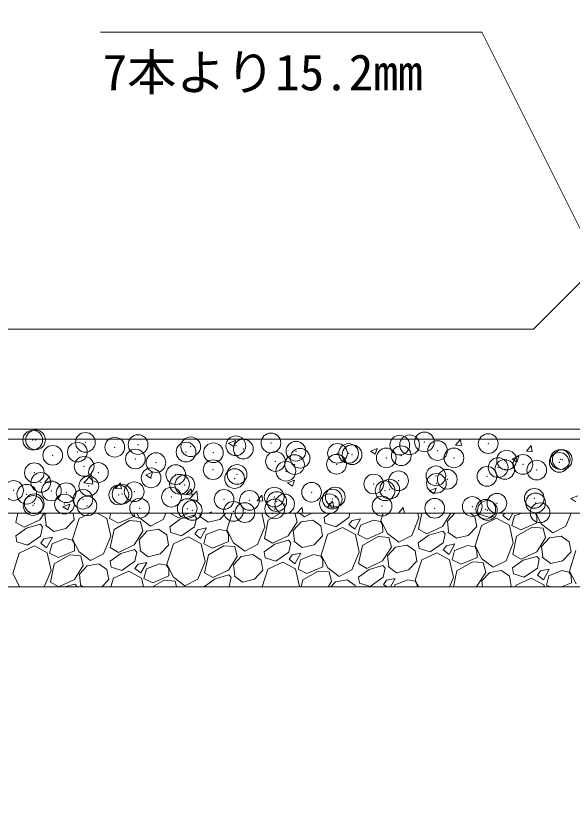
# Model space of a CAD drawing. Units: millimetres at full size; details may follow other scales. Extents: x 37600 to 71200, y 0 to 23760.
# Drawn here: x 60550 to 61679, y 6301 to 7893 of the extents above; entities that cross this region are included whole.
import ezdxf
from ezdxf.enums import TextEntityAlignment as Align

# ---------------------------------------------------------------- set-up
doc = ezdxf.new("R2010")
doc.units = ezdxf.units.MM
doc.header["$LTSCALE"] = 80.0044
doc.header["$PDMODE"] = 32
doc.header["$PDSIZE"] = 40
for name, color, linetype, lineweight in [('0_2', 4, 'Continuous', 13), ('寸法', 6, 'Continuous', 13), ('ﾊｯﾁﾝｸﾞ', 4, 'Continuous', 9)]:
    doc.layers.add(name, color=color, linetype=linetype, lineweight=lineweight)
doc.styles.add('ＭＳ ゴシック', font='')
doc.styles.get('ＭＳ ゴシック').set_extended_font_data('MS Gothic')

msp = doc.modelspace()

# ---------------------------------------------------------------- linework, layer by layer
at = {"layer": '0_2', "color": 3}
for points in [[(58397, 7054), (62003, 7054), (62003, 9510), (58397, 9510)], [(58800, 7257), (61600, 7257), (61800, 7457), (61800, 9107), (61600, 9307), (58800, 9307), (58600, 9107), (58600, 7457)]]:
    msp.add_lwpolyline(points, close=True, dxfattribs=at)
at = {"layer": '0_2', "color": 7}
for points in [[(62003, 7054), (59850, 7054), (59850, 7034), (62003, 7034)], [(58250, 7034), (58250, 6884), (58500, 6884), (58500, 6301), (60000, 6301), (60000, 6884), (62150, 6884), (62150, 7034), (59850, 7034), (59850, 6451), (58650, 6451), (58650, 7034)], [(60000, 6884), (62150, 6884), (62150, 6734), (60000, 6734)]]:
    msp.add_lwpolyline(points, close=True, dxfattribs=at)
at = {"layer": '寸法'}
msp.add_lwpolyline([(61790, 7270), (61754.22, 7341.55), (61495, 7860), (60721.67, 7860)], dxfattribs=at)
at = {"layer": 'ﾊｯﾁﾝｸﾞ'}
for p, q in [((60981.67, 7025.98), (60995.67, 7031.35)), ((60981.67, 7025.98), (60991.62, 7019.27)), ((60991.62, 7019.27), (60995.67, 7031.35)), ((61303.27, 7034), (61310.48, 7033.37)), ((61310.48, 7033.37), (61310.36, 7034)), ((61441.97, 7021.86), (61451.62, 7033.36)), ((61453.93, 7020.82), (61451.61, 7033.35)), ((61269.09, 7009.96), (61283.1, 7015.34)), ((61269.09, 7009.96), (61279.04, 7003.25)), ((61279.04, 7003.25), (61283.1, 7015.34)), ((61441.97, 7021.86), (61453.93, 7020.82)), ((61585.43, 7009.31), (61595.07, 7020.8)), ((61585.43, 7009.31), (61597.38, 7008.27)), ((61597.38, 7008.27), (61595.07, 7020.8)), ((61556.52, 6993.94), (61570.52, 6999.32)), ((61556.52, 6993.94), (61566.47, 6987.23)), ((61566.47, 6987.23), (61570.52, 6999.32)), ((60688.39, 6945.52), (60703.96, 6961.76)), ((60706.15, 6942.74), (60703.94, 6961.73)), ((60813.62, 6961.47), (60827.63, 6966.85)), ((60813.62, 6961.47), (60823.57, 6954.76)), ((60823.57, 6954.76), (60827.63, 6966.85)), ((60609.01, 6946.73), (60618.65, 6958.22)), ((60609.01, 6946.73), (60620.97, 6945.68)), ((60620.97, 6945.68), (60618.65, 6958.22)), ((60688.36, 6945.5), (60706.15, 6942.74)), ((60752.46, 6934.18), (60762.11, 6945.67)), ((60764.42, 6933.13), (60762.1, 6945.67)), ((61101.05, 6945.46), (61115.05, 6950.83)), ((61101.05, 6945.46), (61111, 6938.75)), ((61111, 6938.75), (61115.05, 6950.83)), ((60752.46, 6934.18), (60764.42, 6933.13)), ((60895.92, 6921.63), (60905.56, 6933.12)), ((60901.83, 6912.42), (60917.41, 6928.65)), ((60907.87, 6920.58), (60905.56, 6933.12)), ((60919.6, 6909.63), (60917.39, 6928.63)), ((61388.48, 6929.44), (61402.48, 6934.81)), ((61388.48, 6929.44), (61398.42, 6922.73)), ((61398.42, 6922.73), (61402.48, 6934.81)), ((60895.92, 6921.63), (60907.87, 6920.58)), ((60901.81, 6912.39), (60919.6, 6909.63)), ((61039.37, 6909.08), (61049.01, 6920.57)), ((61051.32, 6908.03), (61049.01, 6920.57)), ((61675.9, 6913.42), (61689.91, 6918.8)), ((61675.9, 6913.42), (61685.85, 6906.71)), ((60645.58, 6896.97), (60659.58, 6902.34)), ((60645.58, 6896.97), (60655.53, 6890.26)), ((60655.53, 6890.26), (60659.58, 6902.34)), ((61039.37, 6909.08), (61051.32, 6908.03)), ((61119.78, 6884), (61130.86, 6895.55)), ((61132.18, 6884), (61130.84, 6895.52)), ((61182.82, 6896.53), (61192.46, 6908.02)), ((61182.82, 6896.53), (61194.77, 6895.48)), ((61194.77, 6895.48), (61192.46, 6908.02)), ((60550.39, 6865.09), (60554.41, 6884)), ((60607.53, 6884), (60598.99, 6870.52)), ((60609.02, 6881.16), (60611.64, 6884)), ((60611.54, 6859.98), (60609.02, 6881.16)), ((60668.63, 6870.31), (60666.13, 6884)), ((60702.31, 6884), (60678.51, 6872.78)), ((60734.95, 6873.03), (60714.81, 6884)), ((60733.2, 6884), (60733.69, 6883.62)), ((60733.69, 6883.62), (60733.9, 6884)), ((60743.01, 6884), (60739.99, 6872.71)), ((60790.5, 6877.62), (60790.39, 6884)), ((60795.45, 6884), (60800.06, 6875.06)), ((60849.22, 6871.11), (60854.51, 6884)), ((60862.88, 6883.85), (60862.91, 6884)), ((60879.77, 6874.2), (60862.88, 6883.85)), ((60900.38, 6884), (60879.77, 6874.2)), ((60912.04, 6879.9), (60884.29, 6871.96)), ((60916.75, 6874.54), (60912.04, 6879.9)), ((60924.03, 6878.74), (60923.4, 6884)), ((60940.95, 6884), (60947.01, 6886.32)), ((60946.23, 6884), (60947.01, 6886.32)), ((60964, 6871.1), (60976.29, 6884)), ((60988.61, 6884), (60977.81, 6849.98)), ((61055.24, 6855.88), (61049.13, 6884)), ((61061.95, 6869.45), (61087.14, 6884)), ((61067.57, 6884), (61070.57, 6882.52)), ((61070.57, 6882.52), (61074.04, 6884)), ((61115.99, 6884), (61120.48, 6866.07)), ((61125.5, 6884), (61135.55, 6876.38)), ((61135.55, 6876.38), (61150.32, 6884)), ((61187.54, 6884), (61175.14, 6874.99)), ((61227.27, 6884), (61225.33, 6874.87)), ((61295.14, 6884), (61290.3, 6868.73)), ((61326.29, 6884), (61335.91, 6895.47)), ((61338.03, 6884), (61335.91, 6895.47)), ((61367.72, 6874.64), (61365.69, 6884)), ((61366.61, 6851.36), (61373.54, 6884)), ((61432.45, 6884), (61415.21, 6856.79)), ((61425.23, 6867.43), (61440.5, 6884)), ((61471.27, 6884), (61481.11, 6877.05)), ((61489.59, 6881.95), (61489.25, 6884)), ((61511.33, 6875.1), (61489.59, 6881.95)), ((61524.05, 6884), (61511.33, 6875.1)), ((61541.63, 6884), (61538.05, 6879.21)), ((61549.9, 6869.89), (61557.74, 6884)), ((61576.32, 6884), (61561.33, 6878.1)), ((61606.48, 6878.3), (61603.19, 6884)), ((61604.59, 6884), (61616.28, 6861.33)), ((61665.44, 6857.38), (61676.36, 6884)), ((60567.28, 6855.44), (60550.39, 6865.09)), ((60598.99, 6870.52), (60567.28, 6855.44)), ((60651.52, 6852.35), (60668.63, 6870.31)), ((60678.51, 6872.78), (60665.33, 6831.22)), ((60742.75, 6837.12), (60734.95, 6873.03)), ((60739.99, 6872.71), (60758.09, 6863.76)), ((60749.46, 6850.7), (60780.98, 6868.9)), ((60758.09, 6863.76), (60790.5, 6877.62)), ((60780.98, 6868.9), (60803.05, 6867.09)), ((60800.06, 6875.06), (60823.06, 6857.62)), ((60803.05, 6867.09), (60808, 6847.31)), ((60823.06, 6857.62), (60849.22, 6871.11)), ((60884.29, 6871.96), (60862.66, 6856.24)), ((60916.75, 6874.54), (60912.84, 6856.11)), ((60922.82, 6878.04), (60939.89, 6865.26)), ((60939.89, 6865.26), (60964, 6871.1)), ((61054.12, 6832.61), (61061.95, 6869.45)), ((61120.48, 6866.07), (61102.72, 6838.03)), ((61112.75, 6848.67), (61128.65, 6865.93)), ((61128.65, 6865.93), (61152.24, 6869.86)), ((61152.24, 6869.86), (61168.62, 6858.29)), ((61177.11, 6863.19), (61175.14, 6874.99)), ((61225.33, 6874.87), (61198.84, 6856.35)), ((61231.95, 6869), (61225.57, 6860.46)), ((61249.3, 6872.55), (61231.95, 6869)), ((61237.42, 6851.13), (61249.3, 6872.55)), ((61275.19, 6869.71), (61248.84, 6859.35)), ((61289.79, 6866.82), (61275.19, 6869.71)), ((61293.99, 6859.55), (61289.79, 6866.82)), ((61290.3, 6868.73), (61303.79, 6842.57)), ((61352.95, 6838.62), (61367.72, 6874.64)), ((61427.76, 6846.25), (61425.23, 6867.43)), ((61484.84, 6856.58), (61481.11, 6877.05)), ((61525.23, 6873.43), (61494.73, 6859.05)), ((61551.17, 6859.3), (61525.23, 6873.43)), ((61538.05, 6879.21), (61549.9, 6869.89)), ((61561.33, 6878.1), (61556.2, 6858.98)), ((61574.3, 6850.03), (61606.71, 6863.89)), ((61606.71, 6863.89), (61606.48, 6878.3)), ((60571.81, 6853.21), (60550.17, 6837.48)), ((60599.55, 6861.14), (60571.81, 6853.21)), ((60604.27, 6855.78), (60599.55, 6861.14)), ((60604.27, 6855.78), (60600.36, 6837.36)), ((60610.33, 6859.28), (60627.4, 6846.51)), ((60627.4, 6846.51), (60651.52, 6852.35)), ((60741.64, 6813.85), (60749.46, 6850.7)), ((60816.16, 6847.17), (60839.76, 6851.1)), ((60839.76, 6851.1), (60856.13, 6839.54)), ((60864.62, 6844.44), (60862.66, 6856.24)), ((60912.84, 6856.11), (60886.36, 6837.59)), ((60919.47, 6850.24), (60913.08, 6841.7)), ((60936.82, 6853.79), (60919.47, 6850.24)), ((60924.93, 6832.38), (60936.82, 6853.79)), ((60962.7, 6850.95), (60936.35, 6840.59)), ((60977.3, 6848.07), (60962.7, 6850.95)), ((60981.5, 6840.79), (60977.3, 6848.07)), ((60977.81, 6849.98), (60991.3, 6823.82)), ((61040.46, 6819.87), (61055.24, 6855.88)), ((61115.27, 6827.49), (61112.75, 6848.67)), ((61172.36, 6837.82), (61168.62, 6858.29)), ((61198.84, 6856.35), (61177.11, 6863.19)), ((61212.74, 6854.67), (61182.24, 6840.3)), ((61238.68, 6840.55), (61212.74, 6854.67)), ((61225.57, 6860.46), (61237.42, 6851.13)), ((61248.84, 6859.35), (61243.72, 6840.22)), ((61294.23, 6845.14), (61293.99, 6859.55)), ((61383.5, 6841.71), (61366.61, 6851.36)), ((61415.21, 6856.79), (61383.5, 6841.71)), ((61467.73, 6838.61), (61484.84, 6856.58)), ((61494.73, 6859.05), (61481.55, 6817.49)), ((61558.97, 6823.39), (61551.17, 6859.3)), ((61556.2, 6858.98), (61574.3, 6850.03)), ((61565.68, 6836.97), (61597.2, 6855.17)), ((61597.2, 6855.17), (61619.26, 6853.36)), ((61616.28, 6861.33), (61639.28, 6843.89)), ((61619.26, 6853.36), (61624.21, 6833.58)), ((61639.28, 6843.89), (61665.44, 6857.38)), ((60552.13, 6825.68), (60550.17, 6837.48)), ((60600.36, 6837.36), (60573.87, 6818.83)), ((60624.33, 6835.03), (60606.98, 6831.48)), ((60612.44, 6813.62), (60624.33, 6835.03)), ((60650.22, 6832.2), (60623.87, 6821.83)), ((60664.82, 6829.31), (60650.22, 6832.2)), ((60727.98, 6801.11), (60742.75, 6837.12)), ((60808, 6847.31), (60790.24, 6819.28)), ((60800.26, 6829.91), (60816.16, 6847.17)), ((60859.87, 6819.06), (60856.13, 6839.54)), ((60886.36, 6837.59), (60864.62, 6844.44)), ((60900.26, 6835.91), (60869.76, 6821.54)), ((60926.19, 6821.79), (60900.26, 6835.91)), ((60913.08, 6841.7), (60924.93, 6832.38)), ((60936.35, 6840.59), (60931.23, 6821.47)), ((60981.74, 6826.38), (60981.5, 6840.79)), ((61071.01, 6822.96), (61054.12, 6832.61)), ((61102.72, 6838.03), (61071.01, 6822.96)), ((61155.25, 6819.86), (61172.36, 6837.82)), ((61182.24, 6840.3), (61169.06, 6798.73)), ((61246.48, 6804.64), (61238.68, 6840.55)), ((61243.72, 6840.22), (61261.82, 6831.27)), ((61253.19, 6818.21), (61284.72, 6836.41)), ((61261.82, 6831.27), (61294.23, 6845.14)), ((61284.72, 6836.41), (61306.78, 6834.6)), ((61303.79, 6842.57), (61326.79, 6825.14)), ((61306.78, 6834.6), (61311.73, 6814.82)), ((61326.79, 6825.14), (61352.95, 6838.62)), ((61388.02, 6839.48), (61366.39, 6823.75)), ((61415.77, 6847.41), (61388.02, 6839.48)), ((61420.48, 6842.05), (61415.77, 6847.41)), ((61420.48, 6842.05), (61416.57, 6823.63)), ((61426.55, 6845.55), (61443.62, 6832.78)), ((61443.62, 6832.78), (61467.73, 6838.61)), ((61557.86, 6800.12), (61565.68, 6836.97)), ((61624.21, 6833.58), (61606.45, 6805.54)), ((61616.48, 6816.18), (61632.38, 6833.44)), ((61632.38, 6833.44), (61655.98, 6837.37)), ((61655.98, 6837.37), (61672.35, 6825.81)), ((60573.87, 6818.83), (60552.13, 6825.68)), ((60587.77, 6817.16), (60557.27, 6802.78)), ((60613.71, 6803.03), (60587.77, 6817.16)), ((60606.98, 6831.48), (60600.59, 6822.95)), ((60600.59, 6822.95), (60612.44, 6813.62)), ((60623.87, 6821.83), (60618.74, 6802.71)), ((60669.02, 6822.03), (60664.82, 6829.31)), ((60665.33, 6831.22), (60678.82, 6805.06)), ((60669.25, 6807.62), (60669.02, 6822.03)), ((60790.24, 6819.28), (60758.52, 6804.2)), ((60802.79, 6808.74), (60800.26, 6829.91)), ((60842.76, 6801.1), (60859.87, 6819.06)), ((60869.76, 6821.54), (60856.57, 6779.98)), ((60933.99, 6785.88), (60926.19, 6821.79)), ((60931.23, 6821.47), (60949.33, 6812.52)), ((60940.71, 6799.45), (60972.23, 6817.65)), ((60949.33, 6812.52), (60981.74, 6826.38)), ((60972.23, 6817.65), (60994.29, 6815.84)), ((60991.3, 6823.82), (61014.3, 6806.38)), ((61014.3, 6806.38), (61040.46, 6819.87)), ((61075.54, 6820.72), (61053.9, 6804.99)), ((61103.29, 6828.66), (61075.54, 6820.72)), ((61108, 6823.29), (61103.29, 6828.66)), ((61108, 6823.29), (61104.09, 6804.87)), ((61114.06, 6826.79), (61131.13, 6814.02)), ((61131.13, 6814.02), (61155.25, 6819.86)), ((61245.37, 6781.36), (61253.19, 6818.21)), ((61319.89, 6814.69), (61343.49, 6818.61)), ((61343.49, 6818.61), (61359.86, 6807.05)), ((61368.35, 6811.95), (61366.39, 6823.75)), ((61416.57, 6823.63), (61390.09, 6805.1)), ((61423.2, 6817.75), (61416.81, 6809.21)), ((61440.55, 6821.3), (61423.2, 6817.75)), ((61428.66, 6799.89), (61440.55, 6821.3)), ((61466.43, 6818.47), (61440.08, 6808.1)), ((61481.03, 6815.58), (61466.43, 6818.47)), ((61481.55, 6817.49), (61495.03, 6791.33)), ((61544.19, 6787.38), (61558.97, 6823.39)), ((61619, 6795.01), (61616.48, 6816.18)), ((61676.09, 6805.33), (61672.35, 6825.81)), ((60557.27, 6802.78), (60544.08, 6761.22)), ((60621.51, 6767.12), (60613.71, 6803.03)), ((60618.74, 6802.71), (60636.84, 6793.76)), ((60636.84, 6793.76), (60669.25, 6807.62)), ((60678.82, 6805.06), (60701.81, 6787.62)), ((60701.81, 6787.62), (60727.98, 6801.11)), ((60763.05, 6801.96), (60741.41, 6786.24)), ((60758.52, 6804.2), (60741.64, 6813.85)), ((60790.8, 6809.9), (60763.05, 6801.96)), ((60795.51, 6804.54), (60790.8, 6809.9)), ((60795.51, 6804.54), (60791.6, 6786.11)), ((60801.57, 6808.04), (60818.65, 6795.26)), ((60818.65, 6795.26), (60842.76, 6801.1)), ((60994.29, 6815.84), (60999.24, 6796.07)), ((61055.86, 6793.19), (61053.9, 6804.99)), ((61104.09, 6804.87), (61077.6, 6786.35)), ((61128.06, 6802.55), (61110.71, 6799)), ((61116.17, 6781.13), (61128.06, 6802.55)), ((61231.71, 6768.62), (61246.48, 6804.64)), ((61311.73, 6814.82), (61293.97, 6786.79)), ((61303.99, 6797.43), (61319.89, 6814.69)), ((61363.6, 6786.58), (61359.86, 6807.05)), ((61390.09, 6805.1), (61368.35, 6811.95)), ((61403.99, 6803.43), (61373.49, 6789.05)), ((61429.92, 6789.3), (61403.99, 6803.43)), ((61416.81, 6809.21), (61428.66, 6799.89)), ((61440.08, 6808.1), (61434.96, 6788.98)), ((61485.23, 6808.3), (61481.03, 6815.58)), ((61485.47, 6793.89), (61485.23, 6808.3)), ((61574.74, 6790.47), (61557.86, 6800.12)), ((61606.45, 6805.54), (61574.74, 6790.47)), ((61658.98, 6787.37), (61676.09, 6805.33)), ((61685.97, 6807.81), (61672.79, 6766.25)), ((60628.22, 6780.7), (60659.74, 6798.9)), ((60659.74, 6798.9), (60681.8, 6797.09)), ((60681.8, 6797.09), (60686.75, 6777.31)), ((60743.38, 6774.44), (60741.41, 6786.24)), ((60791.6, 6786.11), (60765.11, 6767.59)), ((60919.22, 6749.87), (60933.99, 6785.88)), ((60932.88, 6762.61), (60940.7, 6799.45)), ((60999.24, 6796.07), (60981.48, 6768.03)), ((60991.5, 6778.67), (61007.4, 6795.93)), ((61007.4, 6795.93), (61031, 6799.86)), ((61031, 6799.86), (61047.38, 6788.29)), ((61051.11, 6767.82), (61047.38, 6788.29)), ((61077.6, 6786.35), (61055.86, 6793.19)), ((61091.5, 6784.67), (61061, 6770.3)), ((61117.44, 6770.55), (61091.5, 6784.67)), ((61110.71, 6799), (61104.32, 6790.46)), ((61104.32, 6790.46), (61116.17, 6781.13)), ((61127.6, 6789.35), (61122.47, 6770.22)), ((61153.95, 6799.71), (61127.6, 6789.35)), ((61168.55, 6796.82), (61153.95, 6799.71)), ((61172.75, 6789.55), (61168.55, 6796.82)), ((61169.06, 6798.73), (61182.55, 6772.57)), ((61172.98, 6775.14), (61172.75, 6789.55)), ((61293.97, 6786.79), (61262.26, 6771.71)), ((61306.52, 6776.25), (61303.99, 6797.43)), ((61346.49, 6768.61), (61363.6, 6786.58)), ((61373.49, 6789.05), (61360.3, 6747.49)), ((61437.72, 6753.39), (61429.92, 6789.3)), ((61434.96, 6788.98), (61453.06, 6780.03)), ((61444.44, 6766.97), (61475.96, 6785.17)), ((61453.06, 6780.03), (61485.47, 6793.89)), ((61475.96, 6785.17), (61498.02, 6783.36)), ((61495.03, 6791.33), (61518.03, 6773.89)), ((61518.03, 6773.89), (61544.19, 6787.38)), ((61579.27, 6788.23), (61557.63, 6772.51)), ((61607.02, 6796.17), (61579.27, 6788.23)), ((61611.73, 6790.81), (61607.02, 6796.17)), ((61611.73, 6790.81), (61607.82, 6772.38)), ((61617.79, 6794.31), (61634.87, 6781.53)), ((61634.87, 6781.53), (61658.98, 6787.37)), ((60620.39, 6743.85), (60628.22, 6780.7)), ((60686.75, 6777.31), (60668.99, 6749.28)), ((60679.02, 6759.91), (60694.92, 6777.17)), ((60694.92, 6777.17), (60718.51, 6781.1)), ((60718.51, 6781.1), (60734.89, 6769.54)), ((60738.63, 6749.06), (60734.89, 6769.54)), ((60765.11, 6767.59), (60743.38, 6774.44)), ((60798.22, 6780.24), (60791.84, 6771.7)), ((60791.84, 6771.7), (60803.69, 6762.38)), ((60815.57, 6783.79), (60798.22, 6780.24)), ((60803.69, 6762.38), (60815.57, 6783.79)), ((60815.11, 6770.59), (60809.99, 6751.47)), ((60841.46, 6780.95), (60815.11, 6770.59)), ((60856.06, 6778.07), (60841.46, 6780.95)), ((60860.26, 6770.79), (60856.06, 6778.07)), ((60856.57, 6779.98), (60870.06, 6753.82)), ((60860.5, 6756.38), (60860.26, 6770.79)), ((60994.03, 6757.49), (60991.5, 6778.67)), ((61061, 6770.3), (61049.49, 6734)), ((61125.24, 6734.64), (61117.44, 6770.55)), ((61122.47, 6770.22), (61140.57, 6761.27)), ((61140.57, 6761.27), (61172.98, 6775.14)), ((61182.55, 6772.57), (61205.55, 6755.14)), ((61205.55, 6755.14), (61231.71, 6768.62)), ((61266.78, 6769.48), (61245.14, 6753.75)), ((61262.26, 6771.71), (61245.37, 6781.36)), ((61294.53, 6777.41), (61266.78, 6769.48)), ((61299.24, 6772.05), (61294.53, 6777.41)), ((61299.24, 6772.05), (61295.33, 6753.63)), ((61305.3, 6775.55), (61322.38, 6762.78)), ((61322.38, 6762.78), (61346.49, 6768.61)), ((61498.02, 6783.36), (61502.97, 6763.58)), ((61559.59, 6760.71), (61557.63, 6772.51)), ((61607.82, 6772.38), (61581.33, 6753.86)), ((61631.79, 6770.06), (61614.44, 6766.51)), ((61619.9, 6748.65), (61631.79, 6770.06)), ((60544.08, 6761.22), (60557.57, 6735.06)), ((60607.92, 6734), (60621.51, 6767.12)), ((60681.54, 6738.74), (60679.02, 6759.91)), ((60779.01, 6765.91), (60748.51, 6751.54)), ((60804.95, 6751.79), (60779.01, 6765.91)), ((60828.09, 6742.52), (60860.5, 6756.38)), ((60870.06, 6753.82), (60893.06, 6736.38)), ((60949.77, 6752.96), (60932.88, 6762.61)), ((60981.48, 6768.03), (60949.77, 6752.96)), ((60982.04, 6758.66), (60954.29, 6750.72)), ((60986.75, 6753.29), (60982.04, 6758.66)), ((60986.75, 6753.29), (60982.84, 6734.87)), ((60992.82, 6756.79), (61009.89, 6744.02)), ((61034, 6749.86), (61051.11, 6767.82)), ((61131.95, 6748.21), (61163.47, 6766.41)), ((61163.47, 6766.41), (61185.53, 6764.6)), ((61185.53, 6764.6), (61190.48, 6744.82)), ((61247.11, 6741.95), (61245.14, 6753.75)), ((61295.33, 6753.63), (61268.84, 6735.1)), ((61429.77, 6734), (61437.72, 6753.39)), ((61437.44, 6734), (61444.44, 6766.97)), ((61502.97, 6763.58), (61485.21, 6735.54)), ((61495.23, 6746.18), (61511.13, 6763.44)), ((61511.13, 6763.44), (61534.73, 6767.37)), ((61534.73, 6767.37), (61551.11, 6755.81)), ((61554.84, 6735.33), (61551.11, 6755.81)), ((61581.33, 6753.86), (61559.59, 6760.71)), ((61595.23, 6752.18), (61564.73, 6737.81)), ((61621.17, 6738.06), (61595.23, 6752.18)), ((61614.44, 6766.51), (61608.05, 6757.97)), ((61608.05, 6757.97), (61619.9, 6748.65)), ((61631.33, 6756.86), (61626.2, 6737.74)), ((61657.68, 6767.22), (61631.33, 6756.86)), ((61672.28, 6764.34), (61657.68, 6767.22)), ((61676.48, 6757.06), (61672.28, 6764.34)), ((61672.79, 6766.25), (61686.28, 6740.09)), ((61676.71, 6742.65), (61676.48, 6757.06)), ((60637.28, 6734.2), (60620.39, 6743.85)), ((60668.99, 6749.28), (60637.28, 6734.2)), ((60669.55, 6739.9), (60648.93, 6734)), ((60674.27, 6734.54), (60669.55, 6739.9)), ((60680.33, 6738.04), (60685.73, 6734)), ((60724.28, 6734), (60738.63, 6749.06)), ((60748.51, 6751.54), (60742.95, 6734)), ((60808.81, 6734), (60804.95, 6751.79)), ((60809.99, 6751.47), (60828.09, 6742.52)), ((60827.33, 6734), (60850.98, 6747.65)), ((60850.98, 6747.65), (60873.05, 6745.84)), ((60873.05, 6745.84), (60876.01, 6734)), ((60893.06, 6736.38), (60919.22, 6749.87)), ((60954.29, 6750.72), (60932.66, 6734.99)), ((61009.89, 6744.02), (61034, 6749.86)), ((61128.93, 6734), (61131.95, 6748.21)), ((61190.48, 6744.82), (61183.63, 6734)), ((61188.8, 6734), (61198.65, 6744.69)), ((61198.65, 6744.69), (61222.24, 6748.61)), ((61222.24, 6748.61), (61238.62, 6737.05)), ((61239.18, 6734), (61238.62, 6737.05)), ((61268.84, 6735.1), (61247.11, 6741.95)), ((61301.95, 6747.75), (61295.57, 6739.21)), ((61295.57, 6739.21), (61302.19, 6734)), ((61319.3, 6751.3), (61301.95, 6747.75)), ((61309.7, 6734), (61319.3, 6751.3)), ((61318.84, 6738.1), (61317.74, 6734)), ((61345.19, 6748.47), (61318.84, 6738.1)), ((61359.79, 6745.58), (61345.19, 6748.47)), ((61363.99, 6738.3), (61359.79, 6745.58)), ((61360.3, 6747.49), (61367.26, 6734)), ((61364.06, 6734), (61363.99, 6738.3)), ((61496.69, 6734), (61495.23, 6746.18)), ((61564.73, 6737.81), (61563.52, 6734)), ((61622.05, 6734), (61621.17, 6738.06)), ((61626.2, 6737.74), (61633.76, 6734)), ((61656.49, 6734), (61676.71, 6742.65)), ((60557.57, 6735.06), (60558.97, 6734)), ((60674.27, 6734.54), (60674.15, 6734)), ((60932.82, 6734), (60932.66, 6734.99)), ((60982.84, 6734.87), (60981.6, 6734)), ((61124.98, 6734), (61125.24, 6734.64)), ((61485.21, 6735.54), (61481.96, 6734)), ((61553.57, 6734), (61554.84, 6735.33))]:
    msp.add_line(p, q, dxfattribs=at)
for p in [(60584.48, 7032.02), (60590.15, 7032.52), (60691.24, 7027.51), (60798.01, 7023), (60996.33, 7020.63), (61067.49, 7026.36), (61328.76, 7021.88), (61348.69, 7022.49), (61378.83, 7028.47), (61508.05, 7025.01), (60675.07, 7007.78), (60750.81, 7017.75), (60895.31, 7007.82), (60904.77, 7018.49), (60950.86, 7006.34), (61011.54, 7013.98), (61118.3, 7009.47), (61202.45, 7005.25), (61225.06, 7004.95), (61405.36, 7010.92), (60625, 7001.18), (60792.62, 6993.74), (61076.63, 6988.69), (61126.7, 6995.28), (61232.05, 7002.47), (61301.48, 6995.93), (61331.83, 7000.44), (61438.59, 6995.93), (61545.36, 6991.42), (61654.08, 6992.75), (61658.35, 6992.54), (60688.74, 6978.75), (60834.22, 6986.32), (60950.32, 6972.06), (61115.42, 6982.45), (61200.46, 6983.13), (61528.27, 6976.19), (61541.71, 6972.52), (61578.34, 6982.78), (61606.64, 6971.23), (61652.12, 6986.91), (60587.72, 6965.94), (60717.58, 6966.3), (60824.51, 6955.49), (60874.58, 6962.09), (60998.78, 6962.43), (61097.77, 6969.04), (61401.96, 6959.56), (61505.62, 6958.43), (60600.95, 6946.28), (60882.14, 6942.4), (60892.88, 6941.24), (60993.9, 6954.05), (61276.14, 6943), (61326.21, 6949.59), (61402.93, 6944.35), (61425.07, 6952.5), (60545.53, 6929.82), (60622.45, 6928.89), (60652.29, 6925.31), (60698.2, 6938.87), (60790.19, 6927.16), (61149.83, 6926.37), (61299.05, 6929.35), (61308.44, 6932.48), (60572.39, 6922.3), (60686.31, 6912.17), (60759.06, 6920.8), (60765.51, 6922.38), (60865.82, 6916.29), (60972.59, 6911.78), (61024.02, 6909.81), (61074.09, 6916.4), (61191.8, 6912.46), (61198.03, 6916.55), (61601.47, 6913.87), (60585.29, 6899.36), (60587.7, 6902.96), (60648.87, 6902.36), (60694.46, 6898.45), (60801.23, 6893.93), (60897.71, 6893.18), (61075.16, 6892.43), (61079.35, 6907.27), (61095.34, 6902.46), (61186.12, 6902.76), (61292.88, 6898.24), (61399.65, 6893.73), (61475.66, 6897.31), (61503.18, 6891.85), (61525.72, 6903.9), (61604.21, 6904.65), (60907.99, 6889.42), (60991.47, 6887.47), (61014.76, 6884.91), (61506.41, 6889.22), (61613.18, 6884.71)]:
    msp.add_point(p, dxfattribs=at)

# ---------------------------------------------------------------- texts
at = {"layer": '寸法', "color": 3, "style": 'ＭＳ ゴシック'}
msp.add_text('7本より15.2mm', height=73.31, dxfattribs=at).set_placement((61375, 7720), align=Align.BOTTOM_RIGHT)

doc.saveas('drawing.dxf')
